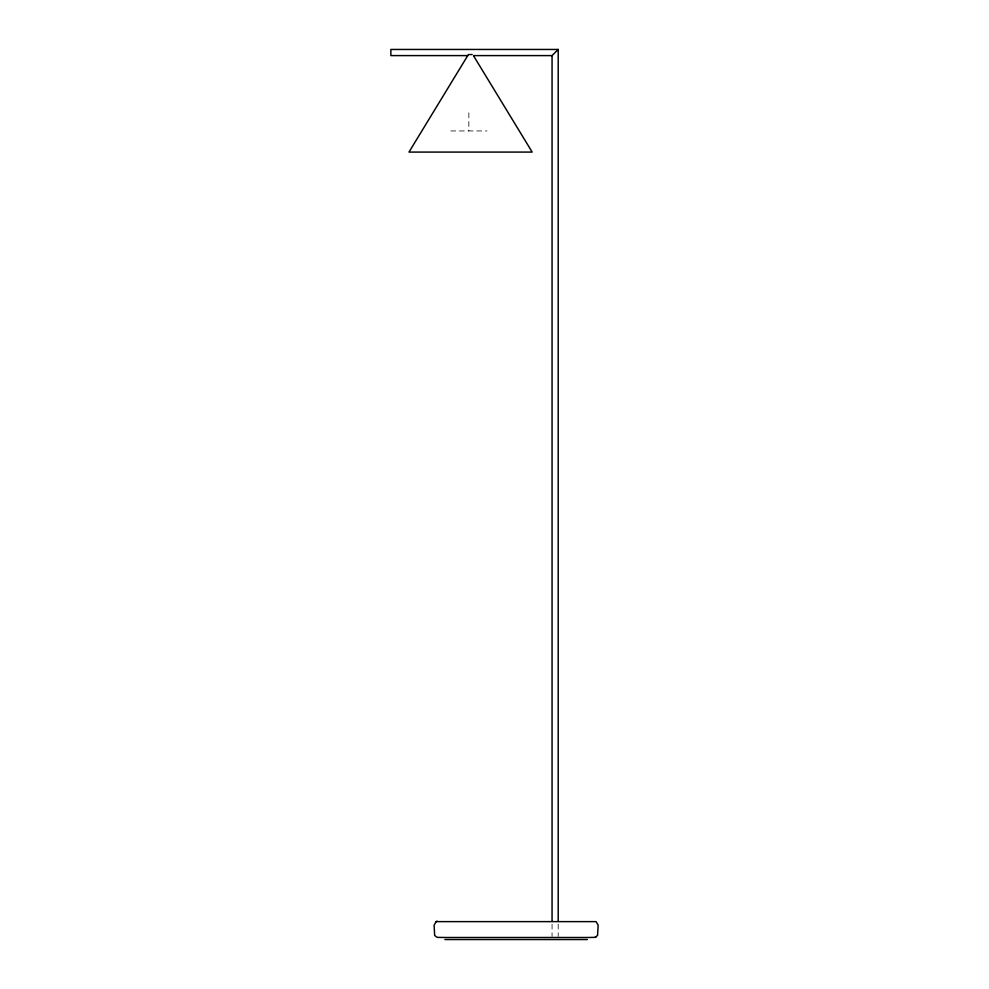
<?xml version="1.0" encoding="UTF-8"?>
<svg xmlns="http://www.w3.org/2000/svg" width="989" height="989" viewBox="0 0 989 989"><rect width="100%" height="100%" fill="white"/><g stroke="black" fill="none" stroke-linecap="round" stroke-linejoin="round"><path stroke-width="0.74" stroke-dasharray="4.95 3.71" d="M450.749 130.944L486.959 130.944M558.204 924.097L558.204 936.459M552.06 924.122L552.06 936.459M468.848 112.833L468.848 130.944"/><path stroke-width="1.48" d="M468.39 54.543L408.989 152.083L532.181 152.083L473.583 55.866M552.06 921.043L552.06 55.594L558.204 49.45L390.865 49.45L390.865 55.594L467.624 55.594M587.627 937.498L595.094 937.362L597.579 935.446L598.135 925.172L596.083 921.624L436.161 921.624L434.109 925.172L434.653 935.446L437.187 937.362L444.617 937.498M437.187 921.204L436.161 921.624M595.044 937.362L596.083 936.942M469.305 54.543L472.186 54.543M473.768 55.594L552.06 55.594M444.914 937.498L587.33 937.498M444.914 939.55L587.33 939.55M558.204 49.45L558.204 921.006"/></g></svg>
